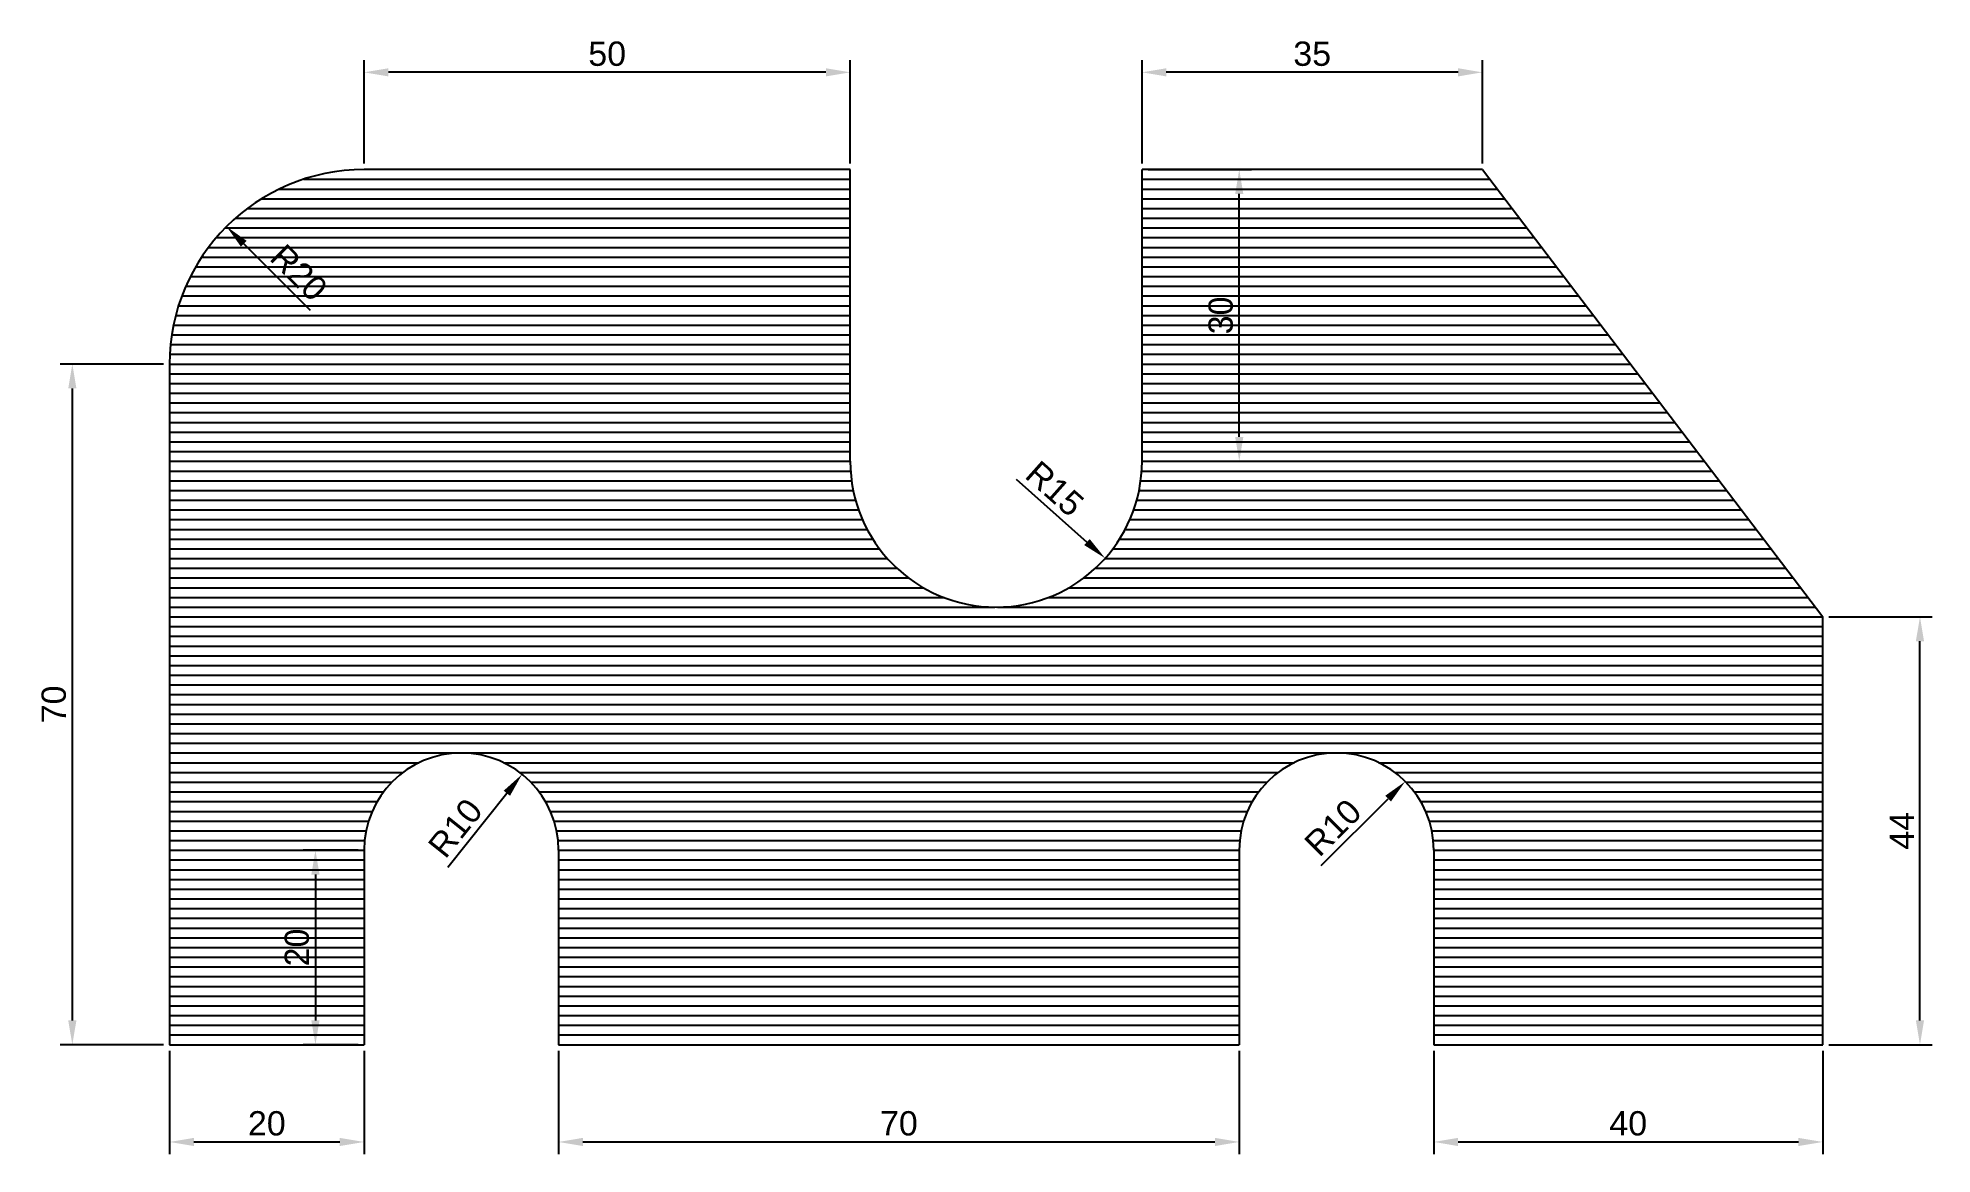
# Model space of a CAD drawing. Header units: millimetres. Extents: x -14 to 181, y -11 to 104.
import ezdxf

# ---------------------------------------------------------------- set-up
doc = ezdxf.new("R2010")
doc.units = ezdxf.units.MM
doc.layers.add('terezin', color=7, linetype='Continuous', true_color=0xf4e80b)
doc.styles.get("Standard").update_dxf_attribs({"font": 'arial.ttf'})
doc.dimstyles.new('ISO-25', dxfattribs={"dimtxt": 2.5, "dimasz": 2.5, "dimexe": 1.25, "dimexo": 0.625, "dimtad": 1, "dimtxsty": 'Standard', "dimcen": 2.5, "dimadec": 0, "dimazin": 0, "dimtfac": 1, "dimtmove": 0, "dimatfit": 3, "dimfxl": 1, "dimarcsym": 0})

# ---------------------------------------------------------------- blocks, each defined once
blk = doc.blocks.new('*D2')
at = {"layer": 'Defpoints', "color": 0, "transparency": 16777216}
for p in [(0, 0), (20, 0), (20, -10)]:
    blk.add_point(p, dxfattribs=at)
at = {"layer": 'terezin', "color": 0, "lineweight": -2, "transparency": 16777216}
for p, q in [((0, -0.62), (0, -11.25)), ((20, -0.62), (20, -11.25)), ((2.5, -10), (17.5, -10))]:
    blk.add_line(p, q, dxfattribs=at)
at = {"layer": 'terezin', "color": 0, "transparency": 16777216}
for points in [[(2.5, -9.58), (2.5, -10.42), (0, -10)], [(17.5, -9.58), (17.5, -10.42), (20, -10)]]:
    blk.add_solid(points, dxfattribs=at)
at = {"layer": 'terezin', "color": 0, "transparency": 16777216, "insert": (10, -8.1), "char_height": 2.5, "attachment_point": 5}
blk.add_mtext('20', dxfattribs=at)
blk = doc.blocks.new('*D3')
at = {"layer": 'Defpoints', "color": 0, "transparency": 16777216}
for p in [(40, 0), (110, 0), (110, -10)]:
    blk.add_point(p, dxfattribs=at)
at = {"layer": 'terezin', "color": 0, "lineweight": -2, "transparency": 16777216}
for p, q in [((40, -0.62), (40, -11.25)), ((110, -0.62), (110, -11.25)), ((42.5, -10), (107.5, -10))]:
    blk.add_line(p, q, dxfattribs=at)
at = {"layer": 'terezin', "color": 0, "transparency": 16777216}
for points in [[(42.5, -9.58), (42.5, -10.42), (40, -10)], [(107.5, -9.58), (107.5, -10.42), (110, -10)]]:
    blk.add_solid(points, dxfattribs=at)
at = {"layer": 'terezin', "color": 0, "transparency": 16777216, "insert": (75, -8.1), "char_height": 2.5, "attachment_point": 5}
blk.add_mtext('70', dxfattribs=at)
blk = doc.blocks.new('*D4')
at = {"layer": 'Defpoints', "color": 0, "transparency": 16777216}
for p in [(130, 0), (170, 0), (170, -10)]:
    blk.add_point(p, dxfattribs=at)
at = {"layer": 'terezin', "color": 0, "lineweight": -2, "transparency": 16777216}
for p, q in [((130, -0.62), (130, -11.25)), ((170, -0.62), (170, -11.25)), ((132.5, -10), (167.5, -10))]:
    blk.add_line(p, q, dxfattribs=at)
at = {"layer": 'terezin', "color": 0, "transparency": 16777216}
for points in [[(132.5, -9.58), (132.5, -10.42), (130, -10)], [(167.5, -9.58), (167.5, -10.42), (170, -10)]]:
    blk.add_solid(points, dxfattribs=at)
at = {"layer": 'terezin', "color": 0, "transparency": 16777216, "insert": (150, -8.1), "char_height": 2.5, "attachment_point": 5}
blk.add_mtext('40', dxfattribs=at)
blk = doc.blocks.new('*D5')
at = {"layer": 'Defpoints', "color": 0, "transparency": 16777216}
for p in [(170, 44), (180, 44), (170, 0)]:
    blk.add_point(p, dxfattribs=at)
at = {"layer": 'terezin', "color": 0, "lineweight": -2, "transparency": 16777216}
for p, q in [((170.63, 44), (181.25, 44)), ((180, 2.5), (180, 41.5)), ((170.63, 0), (181.25, 0))]:
    blk.add_line(p, q, dxfattribs=at)
at = {"layer": 'terezin', "color": 0, "transparency": 16777216}
for points in [[(179.58, 41.5), (180.42, 41.5), (180, 44)], [(179.58, 2.5), (180.42, 2.5), (180, 0)]]:
    blk.add_solid(points, dxfattribs=at)
at = {"layer": 'terezin', "color": 0, "transparency": 16777216, "insert": (178.13, 22), "char_height": 2.5, "attachment_point": 5, "rotation": 90}
blk.add_mtext('44', dxfattribs=at)
blk = doc.blocks.new('*D6')
at = {"layer": 'Defpoints', "color": 0, "transparency": 16777216}
for p in [(100, 100), (100, 90), (135, 90)]:
    blk.add_point(p, dxfattribs=at)
at = {"layer": 'terezin', "color": 0, "lineweight": -2, "transparency": 16777216}
for p, q in [((100, 90.63), (100, 101.25)), ((132.5, 100), (102.5, 100)), ((135, 90.63), (135, 101.25))]:
    blk.add_line(p, q, dxfattribs=at)
at = {"layer": 'terezin', "color": 0, "transparency": 16777216}
for points in [[(102.5, 100.42), (102.5, 99.58), (100, 100)], [(132.5, 100.42), (132.5, 99.58), (135, 100)]]:
    blk.add_solid(points, dxfattribs=at)
at = {"layer": 'terezin', "color": 0, "transparency": 16777216, "insert": (117.5, 101.9), "char_height": 2.5, "attachment_point": 5}
blk.add_mtext('35', dxfattribs=at)
blk = doc.blocks.new('*D7')
at = {"layer": 'Defpoints', "color": 0, "transparency": 16777216}
for p in [(20, 100), (20, 90), (70, 90)]:
    blk.add_point(p, dxfattribs=at)
at = {"layer": 'terezin', "color": 0, "lineweight": -2, "transparency": 16777216}
for p, q in [((20, 90.63), (20, 101.25)), ((67.5, 100), (22.5, 100)), ((70, 90.63), (70, 101.25))]:
    blk.add_line(p, q, dxfattribs=at)
at = {"layer": 'terezin', "color": 0, "transparency": 16777216}
for points in [[(22.5, 100.42), (22.5, 99.58), (20, 100)], [(67.5, 100.42), (67.5, 99.58), (70, 100)]]:
    blk.add_solid(points, dxfattribs=at)
at = {"layer": 'terezin', "color": 0, "transparency": 16777216, "insert": (45, 101.9), "char_height": 2.5, "attachment_point": 5}
blk.add_mtext('50', dxfattribs=at)
blk = doc.blocks.new('*D8')
at = {"layer": 'Defpoints', "color": 0, "transparency": 16777216}
for p in [(0, 70), (0, 0), (-10, 0)]:
    blk.add_point(p, dxfattribs=at)
at = {"layer": 'terezin', "color": 0, "lineweight": -2, "transparency": 16777216}
for p, q in [((-0.63, 70), (-11.25, 70)), ((-10, 67.5), (-10, 2.5)), ((-0.63, 0), (-11.25, 0))]:
    blk.add_line(p, q, dxfattribs=at)
at = {"layer": 'terezin', "color": 0, "transparency": 16777216}
for points in [[(-10.42, 67.5), (-9.58, 67.5), (-10, 70)], [(-10.42, 2.5), (-9.58, 2.5), (-10, 0)]]:
    blk.add_solid(points, dxfattribs=at)
at = {"layer": 'terezin', "color": 0, "transparency": 16777216, "insert": (-11.9, 35), "char_height": 2.5, "attachment_point": 5, "rotation": 90}
blk.add_mtext('70', dxfattribs=at)
blk = doc.blocks.new('*D9')
at = {"layer": 'Defpoints', "color": 0, "transparency": 16777216}
for p in [(5.86, 84.14), (20, 70)]:
    blk.add_point(p, dxfattribs=at)
at = {"layer": 'terezin', "color": 0, "lineweight": -2, "transparency": 16777216}
blk.add_line((14.5, 75.5), (7.63, 82.37), dxfattribs=at)
at = {"layer": 'terezin', "color": 0, "transparency": 16777216}
blk.add_solid([(7.92, 82.67), (7.33, 82.08), (5.86, 84.14)], dxfattribs=at)
at = {"layer": 'terezin', "color": 0, "transparency": 16777216, "insert": (13.29, 79.4), "char_height": 2.5, "attachment_point": 5, "rotation": 315}
blk.add_mtext('R20', dxfattribs=at)
blk = doc.blocks.new('*D10')
at = {"layer": 'Defpoints', "color": 0, "transparency": 16777216}
for p in [(85, 60), (96.21, 50.03)]:
    blk.add_point(p, dxfattribs=at)
at = {"layer": 'terezin', "color": 0, "lineweight": -2, "transparency": 16777216}
blk.add_line((87.06, 58.17), (94.34, 51.69), dxfattribs=at)
at = {"layer": 'terezin', "color": 0, "transparency": 16777216}
blk.add_solid([(94.62, 52), (94.06, 51.38), (96.21, 50.03)], dxfattribs=at)
at = {"layer": 'terezin', "color": 0, "transparency": 16777216, "insert": (91.03, 57.18), "char_height": 2.5, "attachment_point": 5, "rotation": 318.3358}
blk.add_mtext('R15', dxfattribs=at)
blk = doc.blocks.new('*D11')
at = {"layer": 'Defpoints', "color": 0, "transparency": 16777216}
for p in [(100, 90), (110, 90), (100, 60)]:
    blk.add_point(p, dxfattribs=at)
at = {"layer": 'terezin', "color": 0, "lineweight": -2, "transparency": 16777216}
for p, q in [((100.63, 90), (111.25, 90)), ((110, 62.5), (110, 87.5)), ((100.63, 60), (111.25, 60))]:
    blk.add_line(p, q, dxfattribs=at)
at = {"layer": 'terezin', "color": 0, "transparency": 16777216}
for points in [[(109.58, 87.5), (110.42, 87.5), (110, 90)], [(109.58, 62.5), (110.42, 62.5), (110, 60)]]:
    blk.add_solid(points, dxfattribs=at)
at = {"layer": 'terezin', "color": 0, "transparency": 16777216, "insert": (108.1, 75), "char_height": 2.5, "attachment_point": 5, "rotation": 90}
blk.add_mtext('30', dxfattribs=at)
blk = doc.blocks.new('*D12')
at = {"layer": 'Defpoints', "color": 0, "transparency": 16777216}
for p in [(20, 20), (20, 0), (15, 0)]:
    blk.add_point(p, dxfattribs=at)
at = {"layer": 'terezin', "color": 0, "lineweight": -2, "transparency": 16777216}
for p, q in [((19.38, 20), (13.75, 20)), ((15, 17.5), (15, 2.5)), ((19.38, 0), (13.75, 0))]:
    blk.add_line(p, q, dxfattribs=at)
at = {"layer": 'terezin', "color": 0, "transparency": 16777216}
for points in [[(14.58, 17.5), (15.42, 17.5), (15, 20)], [(14.58, 2.5), (15.42, 2.5), (15, 0)]]:
    blk.add_solid(points, dxfattribs=at)
at = {"layer": 'terezin', "color": 0, "transparency": 16777216, "insert": (13.1, 10), "char_height": 2.5, "attachment_point": 5, "rotation": 90}
blk.add_mtext('20', dxfattribs=at)
blk = doc.blocks.new('*D13')
at = {"layer": 'Defpoints', "color": 0, "transparency": 16777216}
for p in [(36.25, 27.81), (30, 20)]:
    blk.add_point(p, dxfattribs=at)
at = {"layer": 'terezin', "color": 0, "lineweight": -2, "transparency": 16777216}
blk.add_line((28.62, 18.27), (34.69, 25.86), dxfattribs=at)
at = {"layer": 'terezin', "color": 0, "transparency": 16777216}
blk.add_solid([(34.36, 26.12), (35.01, 25.6), (36.25, 27.81)], dxfattribs=at)
at = {"layer": 'terezin', "color": 0, "transparency": 16777216, "insert": (29.39, 22.28), "char_height": 2.5, "attachment_point": 5, "rotation": 51.3402}
blk.add_mtext('R10', dxfattribs=at)
blk = doc.blocks.new('*D14')
at = {"layer": 'Defpoints', "color": 0, "transparency": 16777216}
for p in [(127.07, 27.07), (120, 20)]:
    blk.add_point(p, dxfattribs=at)
at = {"layer": 'terezin', "color": 0, "lineweight": -2, "transparency": 16777216}
blk.add_line((118.43, 18.43), (125.3, 25.3), dxfattribs=at)
at = {"layer": 'terezin', "color": 0, "transparency": 16777216}
blk.add_solid([(125.01, 25.6), (125.6, 25.01), (127.07, 27.07)], dxfattribs=at)
at = {"layer": 'terezin', "color": 0, "transparency": 16777216, "insert": (119.64, 22.33), "char_height": 2.5, "attachment_point": 5, "rotation": 45}
blk.add_mtext('R10', dxfattribs=at)

msp = doc.modelspace()

# ---------------------------------------------------------------- hatches: boundary and pattern name
at = {"layer": 'terezin'}
h = msp.add_hatch(dxfattribs=at)
h.set_pattern_fill('_USER', color=5, pattern_type=0)
h.set_pattern_definition([(0, (0, 0), (0, 1), [])])
h.paths.add_polyline_path([(70, 60), (70, 90), (20, 90, 0.4142136), (0, 70), (0, 0), (20, 0), (20, 20, -1), (40, 20), (40, 0), (110, 0), (110, 20, -1), (130, 20), (130, 0), (170, 0), (170, 44), (135, 90), (100, 90), (100, 60, -1)])

# ---------------------------------------------------------------- linework, layer by layer
for p, q in [((70, 90), (20, 90)), ((70, 60), (70, 90)), ((135, 90), (100, 90)), ((100, 60), (100, 90)), ((135, 90), (170, 44)), ((0, 70), (0, 0)), ((170, 0), (170, 44)), ((20, 20), (20, 0)), ((40, 20), (40, 0)), ((110, 20), (110, 0)), ((130, 20), (130, 0)), ((0, 0), (20, 0)), ((40, 0), (110, 0)), ((130, 0), (170, 0))]:
    msp.add_line(p, q, dxfattribs=at)
for centre, radius, start, end in [((20, 70), 20, 90, 180), ((85, 60), 15, 180, 0), ((30, 20), 10, 0, 180), ((120, 20), 10, 0, 180)]:
    msp.add_arc(centre, radius, start, end, dxfattribs=at)

# ---------------------------------------------------------------- dimensions: what is measured, and where the dimension line sits
for base, p1, p2, picture, middle in [((20, 100), (70, 90), (20, 90), '*D7', (45, 101.901)), ((100, 100), (135, 90), (100, 90), '*D6', (117.5, 101.902)), ((20, -10), (0, 0), (20, 0), '*D2', (10, -8.099)), ((110, -10), (40, 0), (110, 0), '*D3', (75, -8.099)), ((170, -10), (130, 0), (170, 0), '*D4', (150, -8.099))]:
    dim = msp.add_linear_dim(base=base, p1=p1, p2=p2, dimstyle='ISO-25', dxfattribs=at)
    dim.commit()
    dim.dimension.update_dxf_attribs({"geometry": picture, "text_midpoint": middle})
for base, p1, p2, picture, middle in [((110, 90), (100, 60), (100, 90), '*D11', (108.098, 75)), ((-10, 0), (0, 70), (0, 0), '*D8', (-11.901, 35)), ((180, 44), (170, 0), (170, 44), '*D5', (178.125, 22)), ((15, 0), (20, 20), (20, 0), '*D12', (13.099, 10))]:
    dim = msp.add_linear_dim(base=base, p1=p1, p2=p2, angle=90, dimstyle='ISO-25', dxfattribs=at)
    dim.commit()
    dim.dimension.update_dxf_attribs({"geometry": picture, "text_midpoint": middle})
for center, mpoint, picture, middle in [((20, 70), (5.858, 84.142), '*D9', (11.944, 78.056)), ((85, 60), (96.206, 50.029), '*D10', (89.765, 55.76)), ((30, 20), (36.247, 27.809), '*D13', (30.87, 21.087)), ((120, 20), (127.071, 27.071), '*D14', (120.985, 20.985))]:
    dim = msp.add_radius_dim(center=center, mpoint=mpoint, dimstyle='ISO-25', dxfattribs=at)
    dim.commit()
    dim.dimension.update_dxf_attribs({"geometry": picture, "text_midpoint": middle, "dimtype": 164})

doc.saveas('drawing.dxf')
